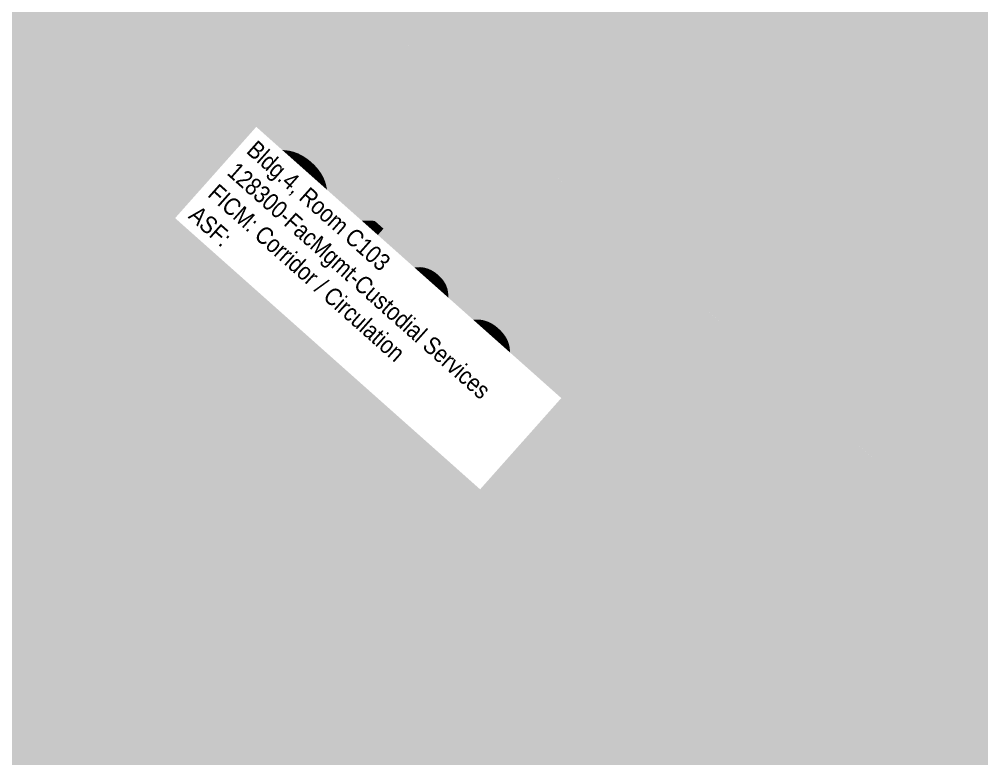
# Model space of a CAD drawing. Header units: inches. Extents: x 69199327 to 69201392, y 27695932 to 27697963.
# Drawn here: x 69199877.1 to 69200089.7, y 27696882 to 27697045.3 of the extents above; entities that cross this region are included whole.
import ezdxf
from ezdxf.enums import TextEntityAlignment as Align

# ---------------------------------------------------------------- set-up
doc = ezdxf.new("R2010")
doc.units = ezdxf.units.IN
doc.header["$LTSCALE"] = 10
doc.header["$MEASUREMENT"] = 0
for name, color, linetype in [('A-IDEN-VNUM', 4, 'CONTINUOUS'), ('Rooms-Category-Color', 7, 'CONTINUOUS'), ('Rooms-College-Color', 7, 'CONTINUOUS'), ('Rooms-Department-Color', 7, 'CONTINUOUS'), ('Rooms-Division-Color', 7, 'CONTINUOUS'), ('Rooms-Information', 7, 'CONTINUOUS')]:
    doc.layers.add(name, color=color, linetype=linetype)
doc.styles.add('CP_ROOMVNUMBER', font='arial.ttf', dxfattribs={"width": 0.85, "height": 0.075})

msp = doc.modelspace()

# ---------------------------------------------------------------- hatches: boundary and pattern name
at = {"layer": 'Rooms-Category-Color', "true_color": 0xfbafa2}
msp.add_hatch(color=21, dxfattribs=at).paths.add_polyline_path([(69200235.9, 27696797.07), (69199931.05, 27697068.16), (69200205.56, 27697376.91), (69200230.22, 27697354.98), (69200272.75, 27697402.81), (69200162.15, 27697501.16), (69200225.95, 27697572.9), (69200178.12, 27697615.43), (69200202.04, 27697642.33), (69200249.87, 27697599.8), (69200279.11, 27697632.68), (69200142.36, 27697754.29), (69200135.71, 27697746.81), (69200103.58, 27697775.39), (69200141.79, 27697818.36), (69200701.49, 27697320.62)])
at = {"layer": 'Rooms-Category-Color', "true_color": 0xadadad}
msp.add_hatch(color=253, dxfattribs=at).paths.add_polyline_path([(69199650.72, 27696957.66), (69199709.01, 27696905.82), (69199865.93, 27696766.27), (69199960.96, 27696873.13), (69200440.7, 27696446.5), (69200524.44, 27696540.48), (69199931.05, 27697068.16), (69200010.19, 27697157.22), (69199944.43, 27697215.7), (69199916.52, 27697184.31), (69199880.65, 27697216.21)])
at = {"layer": 'Rooms-College-Color', "true_color": 0xadadad}
for points in [[(69200235.9, 27696797.07), (69199931.05, 27697068.16), (69200205.56, 27697376.91), (69200230.22, 27697354.98), (69200272.75, 27697402.81), (69200162.15, 27697501.16), (69200225.95, 27697572.9), (69200178.12, 27697615.43), (69200202.04, 27697642.33), (69200249.87, 27697599.8), (69200279.11, 27697632.68), (69200142.36, 27697754.29), (69200135.71, 27697746.81), (69200103.58, 27697775.39), (69200141.79, 27697818.36), (69200701.49, 27697320.62)], [(69199650.72, 27696957.66), (69199709.01, 27696905.82), (69199865.93, 27696766.27), (69199960.96, 27696873.13), (69200440.7, 27696446.5), (69200524.44, 27696540.48), (69199931.05, 27697068.16), (69200010.19, 27697157.22), (69199944.43, 27697215.7), (69199916.52, 27697184.31), (69199880.65, 27697216.21)]]:
    msp.add_hatch(color=253, dxfattribs=at).paths.add_polyline_path(points)
at = {"layer": 'Rooms-Department-Color', "true_color": 0x99d7b2}
msp.add_hatch(color=253, dxfattribs=at).paths.add_polyline_path([(69200235.9, 27696797.07), (69199931.05, 27697068.16), (69200205.56, 27697376.91), (69200230.22, 27697354.98), (69200272.75, 27697402.81), (69200162.15, 27697501.16), (69200225.95, 27697572.9), (69200178.12, 27697615.43), (69200202.04, 27697642.33), (69200249.87, 27697599.8), (69200279.11, 27697632.68), (69200142.36, 27697754.29), (69200135.71, 27697746.81), (69200103.58, 27697775.39), (69200141.79, 27697818.36), (69200701.49, 27697320.62)])
at = {"layer": 'Rooms-Department-Color', "true_color": 0xacacac}
msp.add_hatch(color=253, dxfattribs=at).paths.add_polyline_path([(69199650.72, 27696957.66), (69199709.01, 27696905.82), (69199865.93, 27696766.27), (69199960.96, 27696873.13), (69200440.7, 27696446.5), (69200524.44, 27696540.48), (69199931.05, 27697068.16), (69200010.19, 27697157.22), (69199944.43, 27697215.7), (69199916.52, 27697184.31), (69199880.65, 27697216.21)])
at = {"layer": 'Rooms-Division-Color', "true_color": 0x99d7b2}
msp.add_hatch(color=253, dxfattribs=at).paths.add_polyline_path([(69200235.9, 27696797.07), (69199931.05, 27697068.16), (69200205.56, 27697376.91), (69200230.22, 27697354.98), (69200272.75, 27697402.81), (69200162.15, 27697501.16), (69200225.95, 27697572.9), (69200178.12, 27697615.43), (69200202.04, 27697642.33), (69200249.87, 27697599.8), (69200279.11, 27697632.68), (69200142.36, 27697754.29), (69200135.71, 27697746.81), (69200103.58, 27697775.39), (69200141.79, 27697818.36), (69200701.49, 27697320.62)])
at = {"layer": 'Rooms-Division-Color', "true_color": 0xadadad}
msp.add_hatch(color=253, dxfattribs=at).paths.add_polyline_path([(69199650.72, 27696957.66), (69199709.01, 27696905.82), (69199865.93, 27696766.27), (69199960.96, 27696873.13), (69200440.7, 27696446.5), (69200524.44, 27696540.48), (69199931.05, 27697068.16), (69200010.19, 27697157.22), (69199944.43, 27697215.7), (69199916.52, 27697184.31), (69199880.65, 27697216.21)])

# ---------------------------------------------------------------- texts
at = {"layer": 'A-IDEN-VNUM', "style": 'CP_ROOMVNUMBER', "width": 0.85}
msp.add_text('C103', height=27, rotation=318.3538, dxfattribs=at).set_placement((69199951.84, 27696986.1, -0.01), align=Align.MIDDLE_CENTER)

# ---------------------------------------------------------------- next in the draw order: texts
at = {"layer": 'Rooms-Information', "insert": (69199914.23, 27697001.48, -0.01), "char_height": 3.8571, "width": 86.4, "attachment_point": 7, "rotation": 318.3538, "style": 'CP_ROOMVNUMBER', "bg_fill": 3, "box_fill_scale": 1.5, "bg_fill_color": 256, "bg_fill_true_color": 13158600, "bg_fill_transparency": 0}
msp.add_mtext('Bldg.4, Room C103^M^J128300-FacMgmt-Custodial Services^M^JFICM: Corridor / Circulation^M^JASF: ', dxfattribs=at)

doc.saveas('drawing.dxf')
